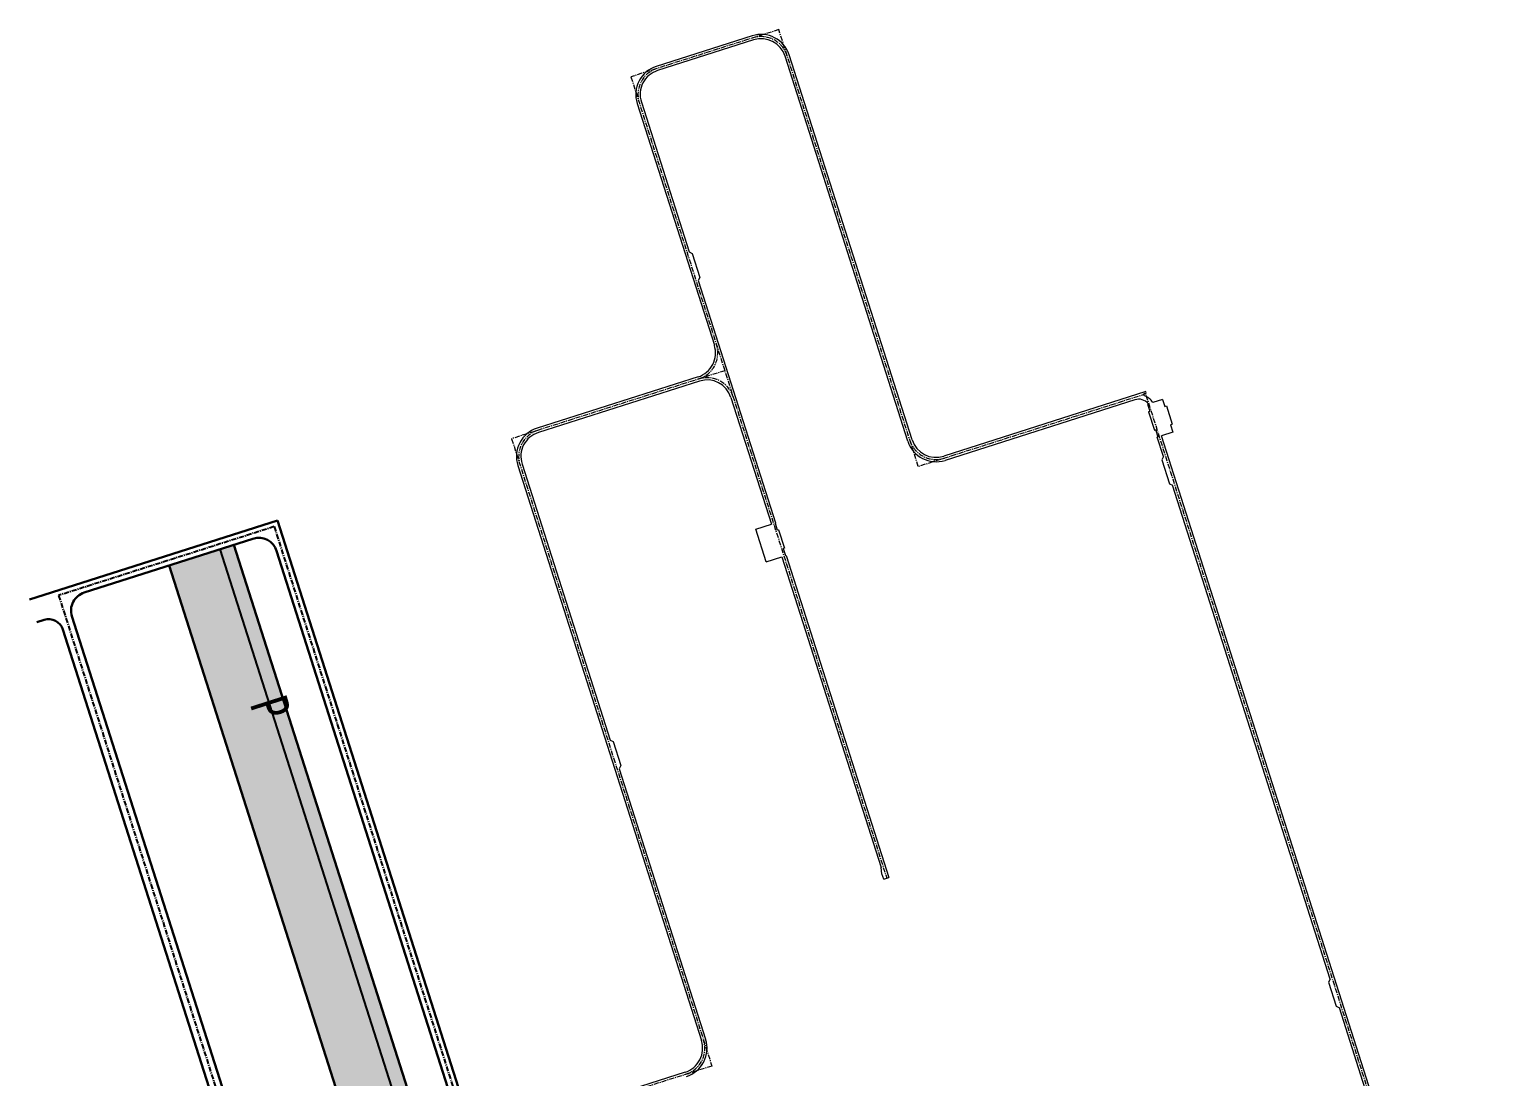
# Model space of a CAD drawing. Header units: millimetres. Extents: x 7502 to 11404, y 5706 to 12222.
# Drawn here: x 9045 to 10222, y 11389 to 12222 of the extents above; entities that cross this region are included whole.
import ezdxf
from ezdxf.enums import TextEntityAlignment as Align

# ---------------------------------------------------------------- set-up
doc = ezdxf.new("R2010")
doc.units = ezdxf.units.MM
doc.header["$LTSCALE"] = 0.5
doc.linetypes.add('CENTER', pattern=[50.79999999999998, 31.75, -6.349999999999998, 6.349999999999998, -6.349999999999998])
doc.linetypes.add('HIDDEN', pattern=[0.375, 0.25, -0.125])
for name, color, linetype in [('MapLayer_ServiceRoads', 6, 'Continuous'), ('MapLayer_Taxiway', 7, 'Continuous'), ('MapLayer_Taxiway CenterLines', 7, 'Continuous'), ('MapLayer_TwyContour', 7, 'Continuous'), ('MapLayer_WcRoads', 6, 'Continuous')]:
    doc.layers.add(name, color=color, linetype=linetype)
doc.styles.add('\\M+5BADA\\M+5CCE5', font='simhei.ttf', dxfattribs={"width": 0.8})

msp = doc.modelspace()

# ---------------------------------------------------------------- hatches: boundary and pattern name
at = {"layer": 'MapLayer_Taxiway'}
h = msp.add_hatch(color=6, dxfattribs=at)
h.dxf.hatch_style = 1
h.paths.add_polyline_path([(9502.546758846658, 10709.53859036109), (9604.957868080412, 10742.22214441417), (9671.816855118526, 10754.74058027715), (9665.766137863275, 10773.69998306314), (9582.408258254409, 10747.09709022924, -0.4142135623731137), (9525.85700385534, 10776.28536914204), (9196.285165776366, 11808.97041480952), (9155.797052823531, 11796.04900971879)])
h = msp.add_hatch(color=6, dxfattribs=at)
h.dxf.hatch_style = 1
h.paths.add_polyline_path([(9345.423799016644, 11379.48215178443), (9207.240772810657, 11812.46679501054), (9196.285165776366, 11808.97041480952), (9334.468191982352, 11375.98577158341)])

# ---------------------------------------------------------------- linework, layer by layer
at = {"layer": 'MapLayer_ServiceRoads', "lineweight": 30, "ltscale": 0.25}
for p, q in [((9044.761379474156, 11769.01053261947), (9241.962306091576, 11831.9453762379)), ((9241.962306091576, 11831.9453762379), (9394.586902692725, 11353.70931265388)), ((9222.483356510544, 11817.33132398588), (9088.158087655273, 11774.46266239074)), ((9565.585034155794, 10791.58842793583), (9241.333774643566, 11807.60189768161)), ((9050.538007632356, 11750.90996447587), (9056.253976519818, 11752.73416284162)), ((9078.428661351005, 11755.61224425771), (9425.769899496447, 10667.24830980508)), ((9071.334311026236, 11744.9506217982), (9415.347719500338, 10667.01415577294))]:
    msp.add_line(p, q, dxfattribs=at)
at = {"layer": 'MapLayer_ServiceRoads', "linetype": 'CENTER', "ltscale": 0.25}
for p, q in [((9239.367792410434, 11826.9185980691), (9067.888725786583, 11772.19264709654)), ((9239.367792410434, 11826.9185980691), (9568.17954783703, 10796.61520610467)), ((9067.888725786583, 11772.19264709654), (9426.191688125913, 10649.4810914523))]:
    msp.add_line(p, q, dxfattribs=at)
at = {"layer": 'MapLayer_ServiceRoads', "lineweight": 30, "ltscale": 0.25}
for centre, radius, start, end in [((9227.04385242492, 11803.04140176723, 3.065386251678742e-08), 15.00000000000001, 17.70000000197759, 107.7000000019736), ((9092.718583569651, 11760.17274017209, 1.345989563822033e-09), 15.00000000000001, 107.7000000019736, 197.7000000019776), ((9059.90237325132, 11741.3022250667), 12.00000000000091, 17.70000000197759, 107.7000000019736)]:
    msp.add_arc(centre, radius, start, end, dxfattribs=at)
at = {"layer": 'MapLayer_Taxiway', "color": 6, "lineweight": -2, "const_width": 23.00000000000001}
msp.add_lwpolyline([(9196.28516577638, 11808.97041480953), (9542.882855269027, 10722.93632619246)], dxfattribs=at)
at = {"layer": 'MapLayer_Taxiway CenterLines', "ltscale": 0.3}
msp.add_line((9525.85700385534, 10776.28536914204), (9196.285165776364, 11808.97041480952), dxfattribs=at)
at = {"layer": 'MapLayer_TwyContour', "lineweight": 30}
for p, q in [((9207.240772810655, 11812.46679501055), (9345.423799016644, 11379.48215178443)), ((9502.546758846658, 10709.53859036109), (9155.797052823531, 11796.04900971879))]:
    msp.add_line(p, q, dxfattribs=at)
at = {"layer": 'MapLayer_WcRoads', "linetype": 'CENTER', "lineweight": 0, "ltscale": 0.25}
for p, q in [((9640.865929826276, 12222.46173181261), (9523.21223689276, 12184.91364878424)), ((9751.837997076118, 11874.74029115889), (9640.865929826276, 12222.46173181261)), ((9523.21223689276, 12184.91364878424), (9726.747169552313, 11547.1544201632)), ((9597.852353358056, 11951.03525513908), (9428.278609696707, 11896.91737028845)), ((9932.843678512298, 11932.50657274101), (9751.837997076118, 11874.74029115889)), ((10222.12328363603, 11026.07377809098), (9932.843678512298, 11932.50657274101)), ((9428.278609696707, 11896.91737028845), (9587.591933638938, 11397.72275411711)), ((9587.591933638938, 11397.72275411711), (9395.868810538806, 11336.53610059923))]:
    msp.add_line(p, q, dxfattribs=at)
at = {"layer": 'MapLayer_WcRoads', "lineweight": 0, "ltscale": 0.25}
for p, q in [((9619.61348475256, 12217.51617032894), (9543.400566253116, 12193.19352545227)), ((9620.677600465915, 12214.18185514459), (9544.46468196647, 12189.85921026791)), ((9743.558120408095, 11894.92862051925), (9645.811491309947, 12201.2092867389)), ((9746.892435592445, 11895.99273623261), (9649.1458064943, 12202.27340245225)), ((9528.15779837643, 12163.66120371053), (9589.572476690037, 11971.22358449944)), ((9531.492113560778, 12164.72531942388), (9569.496246180583, 12045.64263426853)), ((9569.496246180577, 12045.64263426853), (9572.009635264982, 12044.34537742796)), ((9572.009635264982, 12044.34537742796), (9578.090296484153, 12025.2921478031)), ((9578.090296484153, 12025.2921478031), (9576.793039643584, 12022.7787587187)), ((9576.79303964358, 12022.7787587187), (9638.311089198713, 11830.0172346015)), ((9576.599908284345, 11946.08969365541), (9448.466939057063, 11905.19724695647)), ((9577.6640239977, 11942.75537847106), (9449.53105477042, 11901.86293177212)), ((9602.79791484173, 11929.78281006537), (9634.97677401436, 11828.95311888814)), ((9932.835584470304, 11934.34094851671), (9772.026326436477, 11883.02016782691)), ((9924.087286926855, 11927.87509280448), (9773.09044214983, 11879.68585264256)), ((9946.020747640221, 11928.21991329109), (9938.394119737115, 11925.78594585163)), ((9946.020747640221, 11928.21991329109), (9947.847986336581, 11922.49441778881)), ((9934.880465754664, 11924.66459582702), (9934.112479124682, 11924.4195000291)), ((9934.112479124682, 11924.4195000291), (9935.939717821042, 11918.69400452683)), ((9934.987056339798, 11918.38997146587), (9935.939717821042, 11918.69400452683)), ((9934.987056339798, 11918.38997146587), (9939.638762172463, 11903.81425080286)), ((9947.847986336581, 11922.49441778881), (9949.276978558444, 11922.95046738025)), ((9949.276978558444, 11922.95046738025), (9953.928684391109, 11908.37474671723)), ((9939.638762172463, 11903.81425080286), (9940.591423653706, 11904.11828386382)), ((9940.591423653706, 11904.11828386382), (9942.418662350068, 11898.39278836155)), ((9952.499692169245, 11907.9186971258), (9953.928684391109, 11908.37474671723)), ((9952.499692169245, 11907.9186971258), (9954.326930865605, 11902.19320162353)), ((9941.94233160944, 11898.24077183106), (9942.418662350068, 11898.39278836155)), ((9946.910231824715, 11882.67428323003), (9941.94233160944, 11898.24077183106)), ((9954.326930865605, 11902.19320162353), (9945.276646793798, 11899.30488754442)), ((10221.38407141552, 11034.1459890578), (9945.276646793798, 11899.30488754442)), ((9946.910231824715, 11882.67428323003), (9945.61297498414, 11880.16089414561)), ((9945.61297498414, 11880.16089414561), (9951.693636203314, 11861.10766452075)), ((9433.224171180373, 11875.66492521473), (9579.312056970908, 11417.91108347747)), ((9436.558486364727, 11876.72904092809), (9506.63810691565, 11657.14056950159)), ((9951.693636203314, 11861.10766452075), (9954.207025287717, 11859.81040768018)), ((10079.62066293309, 11466.8375466674), (9954.20702528772, 11859.81040768018)), ((9622.592174758112, 11825.00068909565), (9634.97677401436, 11828.95311888814)), ((9630.898357983497, 11798.97397742809), (9622.592174758112, 11825.00068909565)), ((9637.834758458, 11829.86521807099), (9638.311089198713, 11830.0172346015)), ((9637.834758458, 11829.86521807099), (9639.66199715436, 11824.13972256872)), ((9640.614658635604, 11824.44375562968), (9639.66199715436, 11824.13972256872)), ((9640.614658635604, 11824.44375562968), (9645.266364468269, 11809.86803496666)), ((9645.266364468269, 11809.86803496666), (9644.313702987025, 11809.5640019057)), ((9644.313702987025, 11809.5640019057), (9646.140941683385, 11803.83850640343)), ((9630.898357983497, 11798.97397742809), (9643.282957239744, 11802.92640722058)), ((9643.282957239744, 11802.92640722058), (9722.161294574951, 11555.76791252642)), ((9646.140941683385, 11803.83850640343), (9646.617272424097, 11803.99052293393)), ((9646.617272424097, 11803.99052293393), (9728.414327144497, 11547.68647801988)), ((9506.638106915647, 11657.14056950159), (9509.15149600005, 11655.84331266102)), ((9509.15149600005, 11655.84331266102), (9515.232157219223, 11636.79008303616)), ((9515.232157219223, 11636.79008303616), (9513.934900378652, 11634.27669395176)), ((9513.934900378652, 11634.27669395176), (9582.646372155266, 11418.97519919082)), ((9722.919330693961, 11550.76137867123), (9722.161294574951, 11555.76791252642)), ((9724.31788277437, 11546.37913585751), (9722.919330693961, 11550.76137867123)), ((9724.31788277437, 11546.37913585751), (9728.414327144497, 11547.68647801988)), ((10079.62066293309, 11466.83754666741), (10078.32340609252, 11464.324157583)), ((10078.32340609252, 11464.324157583), (10084.40406731169, 11445.27092795814)), ((10084.40406731169, 11445.27092795814), (10086.91745639609, 11443.97367111757)), ((10218.10772219966, 11032.90024196122), (10086.91745639609, 11443.97367111757)), ((9566.339488565218, 11392.77719263344), (9413.437320825748, 11343.97988634961))]:
    msp.add_line(p, q, dxfattribs=at)
msp.add_lwpolyline([(9933.139617531262, 11933.38828703547), (9931.740882663355, 11932.94189379744)], dxfattribs=at)
for centre, radius, start, end in [((9626.758261685085, 12195.12862551973), 23.50000000000001, 17.70000000197759, 107.7000000019736), ((9626.758261685085, 12195.12862551973), 20.00000000000001, 17.70000000197759, 107.7000000019736), ((9550.54534318564, 12170.80598064305), 23.50000000000001, 107.7000000019736, 197.7000000019776), ((9550.54534318564, 12170.80598064305), 20.00000000000001, 107.7000000019736, 197.7000000019776), ((9570.519247065175, 11965.14292328027), 20.00000000000001, 287.7000000019736, 17.70000000197759), ((9583.74468521687, 11923.7021488462), 20.00000000000001, 17.70000000197759, 107.7000000019736), ((9927.12761753644, 11918.34847799205), 10, 39.16913735858346, 107.7000000019736), ((9932.044915724313, 11931.98923231619), 1, 107.7000000019736, 250.176486799918), ((9927.12761753644, 11918.34847799205), 13.50000000000001, 33.43039511986576, 70.1764867998647), ((9455.611715989588, 11882.80970214726), 23.50000000000001, 107.7000000019736, 197.7000000019776), ((9455.611715989588, 11882.80970214726), 20.00000000000001, 107.7000000019736, 197.7000000019776), ((9765.945665217307, 11902.07339745178), 23.50000000000001, 197.7000000019776, 287.7000000019736), ((9765.945665217307, 11902.07339745178), 20.00000000000001, 197.7000000019776, 287.7000000019736), ((9560.258827346048, 11411.8304222583), 20.00000000000001, 287.7000000019736, 17.70000000197759), ((9560.258827346048, 11411.8304222583), 23.50000000000001, 287.7000000019736, 17.70000000197759)]:
    msp.add_arc(centre, radius, start, end, dxfattribs=at)
at = {"layer": 'MapLayer_WcRoads', "linetype": 'CENTER', "lineweight": 0, "ltscale": 0.25}
for centre, start, end in [((9626.758261685085, 12195.12862551973), 17.70000000197759, 107.7000000019736), ((9550.54534318564, 12170.80598064305), 107.7000000019736, 197.7000000019776), ((9570.519247065178, 11965.14292328027), 287.7000000019736, 17.70000000197759), ((9583.74468521687, 11923.7021488462), 17.70000000197759, 107.7000000019736), ((9455.611715989588, 11882.80970214726), 107.7000000019736, 197.7000000019776), ((9765.945665217307, 11902.07339745178), 197.7000000019776, 287.7000000019736), ((9560.258827346048, 11411.8304222583), 287.7000000019736, 17.70000000197759)]:
    msp.add_arc(centre, 21.75000000000001, start, end, dxfattribs=at)

# ---------------------------------------------------------------- texts
at = {"layer": 'MapLayer_Taxiway', "color": 2, "linetype": 'HIDDEN', "style": '\\M+5BADA\\M+5CCE5', "width": 0.8}
msp.add_text('P', height=30.00000000000001, rotation=287.6999900019726, dxfattribs=at).set_placement((9236.591826080567, 11682.67295693376), align=Align.MIDDLE_CENTER)

doc.saveas('drawing.dxf')
